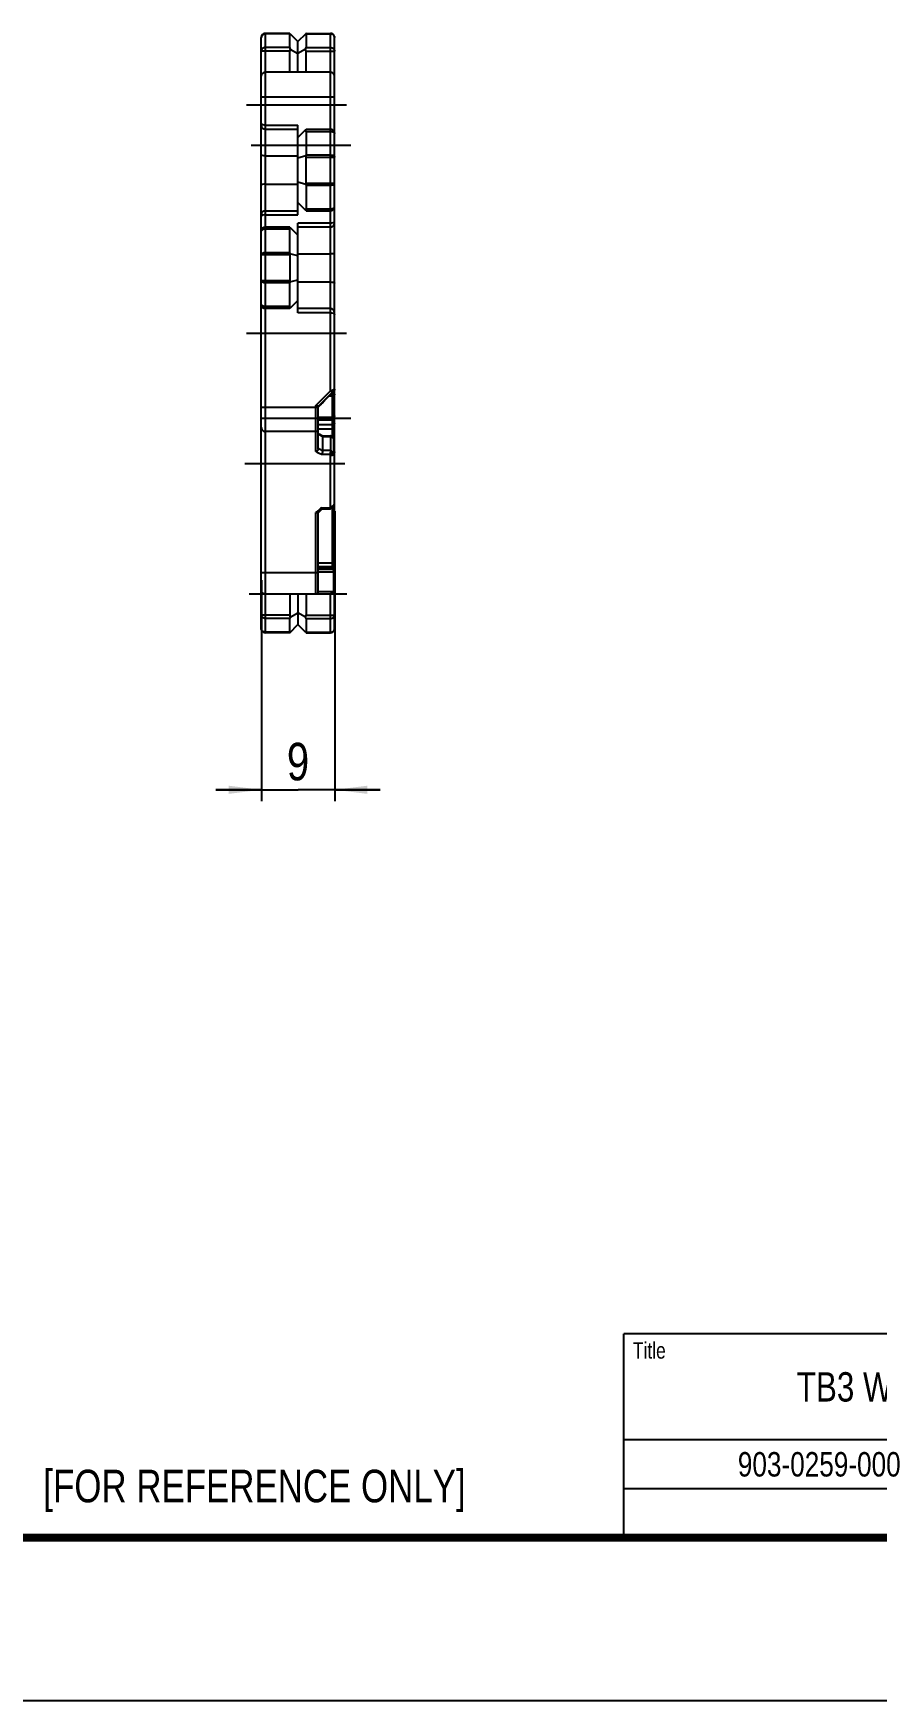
# Model space of a CAD drawing. Header units: millimetres. Extents: x 0 to 297, y 0 to 210.
# Drawn here: x 149.3 to 201, y 0 to 102.3 of the extents above; entities that cross this region are included whole.
import ezdxf

# ---------------------------------------------------------------- set-up
doc = ezdxf.new("R2010")
doc.units = ezdxf.units.MM
doc.header["$LTSCALE"] = 16.335
doc.linetypes.add('CENTER', pattern=[0.6, 0.375, -0.075, 0.075, -0.075])
doc.layers.get('0').update_dxf_attribs({"linetype": 'CONTINUOUS'})
for name, color, linetype in [('3_ALL_AXES', 7, 'CONTINUOUS'), ('7_ALL_FEATURES', 7, 'CONTINUOUS'), ('AXIS', 7, 'CONTINUOUS')]:
    doc.layers.add(name, color=color, linetype=linetype)
doc.styles.get("Standard").update_dxf_attribs({"font": 'txt', "width": 0.8})
doc.styles.add('TEXTSTYLE_3', font='txt_____.ttf', dxfattribs={"width": 0.5})
doc.dimstyles.new('DIMSTYLE_11', dxfattribs={"dimtxt": 2.3, "dimasz": 2, "dimexe": 0.7, "dimexo": 0.5, "dimgap": 0.575, "dimtad": 1, "dimlfac": 2, "dimdsep": 46, "dimtxsty": 'Standard', "dimblk": '_FILLED', "dimblk1": '_FILLED', "dimblk2": '_FILLED', "dimcen": 0.09, "dimadec": 0, "dimazin": 0, "dimtp": 0.2, "dimtm": 0.2, "dimtfac": 1, "dimtofl": 0, "dimtmove": 0, "dimatfit": 3, "dimldrblk": '_FILLED', "dimfxl": 1, "dimtolj": 1, "dimarcsym": 0})

# ---------------------------------------------------------------- blocks, each defined once
blk = doc.blocks.new('_FILLED')
at = {"color": 0, "linetype": 'ByBlock'}
blk.add_solid([(0, 0), (-1, 0.125), (-1, -0.125)], dxfattribs=at)
blk = doc.blocks.new('*D20')
at = {"color": 2, "linetype": 'Continuous'}
for p, q in [((167.76, 72.97), (167.76, 55.18)), ((163.26, 68.74), (163.26, 55.18)), ((163.26, 55.88), (160.46, 55.88)), ((160.46, 55.88), (165.51, 55.88)), ((170.56, 55.88), (165.51, 55.88)), ((167.76, 55.88), (170.56, 55.88))]:
    blk.add_line(p, q, dxfattribs=at)
at = {"color": 2, "linetype": 'Continuous', "xscale": 2, "yscale": 2, "zscale": 2}
blk.add_blockref('_FILLED', (163.26, 55.88), dxfattribs=at)
at = {"color": 2, "linetype": 'Continuous', "xscale": 2, "yscale": 2, "zscale": 2, "rotation": 180}
blk.add_blockref('_FILLED', (167.76, 55.88), dxfattribs=at)
at = {"color": 2, "linetype": 'Continuous', "insert": (165.51, 58.76), "char_height": 2.3, "width": 1.84, "attachment_point": 2, "line_spacing_factor": 0.9}
blk.add_mtext('9', dxfattribs=at)
blk = doc.blocks.new('*T22')
at = {"color": 2, "linetype": 'Continuous'}
for p, q in [((101.5, 12.5), (0, 12.5)), ((0, 0), (0, 12.5)), ((42, 0), (42, 12.5)), ((55, 0), (55, 12.5)), ((64.5, 0), (64.5, 12.5)), ((73.5, 0), (73.5, 12.5)), ((82.5, 0), (82.5, 12.5)), ((101.5, 0), (101.5, 12.5)), ((101.5, 8), (42, 8)), ((91.5, 0), (91.5, 8)), ((42, 6), (0, 6)), ((24, 0), (24, 6)), ((24, 3), (0, 3)), ((101.5, 0), (0, 0))]:
    blk.add_line(p, q, dxfattribs=at)
at = {"color": 7, "linetype": 'Continuous', "attachment_point": 2, "line_spacing_factor": 0.9}
for s, insert, char_height, width in [('TB3 Waffle Plate-IPL-01 ', (21, 10.15), 1.8, 69.12), ('903-0259-000 ', (12, 5.25), 1.5, 31.2), ('Oct-16-17', (33, 3.9), 1.8, 25.92)]:
    blk.add_mtext(s, dxfattribs=dict(at, insert=insert, char_height=char_height, width=width))
at = {"color": 7, "linetype": 'Continuous', "insert": (78, 4.9), "char_height": 1.8, "width": 10.8, "attachment_point": 2, "line_spacing_factor": 0.9, "style": 'TEXTSTYLE_3'}
blk.add_mtext('1 of 1', dxfattribs=at)

msp = doc.modelspace()

# ---------------------------------------------------------------- linework, layer by layer
at = {"color": 7, "linetype": 'Continuous'}
msp.add_line((0, 0), (297, 0), dxfattribs=at)
at = {"color": 7, "linetype": 'Continuous', "const_width": 0.5}
msp.add_lwpolyline([(10, 10), (287, 10)], dxfattribs=at)
at = {"layer": '3_ALL_AXES', "color": 7, "linetype": 'CENTER'}
for p, q in [((162.35511, 97.8985), (168.60511, 97.8985)), ((168.75308, 95.3985), (162.25511, 95.3985)), ((162.35511, 83.8985), (168.60511, 83.8985)), ((168.75511, 78.6485), (163.25511, 78.6485)), ((162.25511, 75.8985), (168.75511, 75.8985))]:
    msp.add_line(p, q, dxfattribs=at)
at = {"layer": '7_ALL_FEATURES', "color": 7, "linetype": 'Continuous'}
for p, q in [((163.25511, 65.76175), (163.25511, 102.03525)), ((163.50511, 65.51175), (163.50511, 102.28525)), ((165.00511, 102.28525), (163.50511, 102.28525)), ((165.00511, 102.25176), (163.50511, 102.25176)), ((165.00511, 101.41405), (163.50511, 101.41405)), ((165.00511, 101.41405), (165.00511, 102.25176)), ((165.01363, 102.27673), (165.50511, 101.78525)), ((165.03861, 101.32254), (165.50511, 101.0532)), ((165.50511, 101.78525), (166.0046, 102.28473)), ((165.50511, 99.8985), (165.50511, 101.78525)), ((165.97162, 101.32254), (165.50511, 101.0532)), ((166.00511, 102.28525), (167.50511, 102.28525)), ((166.00511, 102.25176), (166.00511, 101.41405)), ((166.00511, 102.25176), (167.50511, 102.25176)), ((166.00511, 101.41405), (167.50511, 101.41405)), ((167.50511, 80.35973), (167.50511, 102.28525)), ((167.75511, 80.45815), (167.75511, 102.03525)), ((165.00511, 101.19754), (163.25511, 101.19754)), ((165.00511, 99.8985), (165.00511, 101.19754)), ((166.00511, 99.8985), (166.00511, 101.19754)), ((166.00511, 101.19754), (167.75511, 101.19754)), ((167.50511, 99.8985), (163.50511, 99.8985)), ((163.25511, 98.3985), (167.75511, 98.3985)), ((163.50511, 96.6485), (165.50511, 96.6485)), ((163.50511, 96.3985), (165.50511, 96.3985)), ((165.50511, 91.1485), (165.50511, 96.6485)), ((165.50511, 95.8985), (166.00511, 96.3985)), ((166.00511, 96.3985), (167.50511, 96.3985)), ((166.00511, 96.2735), (166.00511, 94.82254)), ((166.00511, 96.2735), (167.50511, 96.2735)), ((163.50511, 94.76453), (165.50511, 94.76453)), ((165.9966, 94.76224), (165.50511, 94.63055)), ((166.00511, 94.82254), (167.50511, 94.82254)), ((166.00511, 93.09946), (166.00511, 94.69754)), ((166.00511, 94.69754), (167.75511, 94.69754)), ((165.50511, 93.16645), (165.9966, 93.03476)), ((166.00511, 93.09946), (167.75511, 93.09946)), ((163.50511, 93.03248), (165.50511, 93.03248)), ((166.00511, 92.97446), (166.00511, 91.5235)), ((166.00511, 92.97446), (167.50511, 92.97446)), ((163.50511, 91.3985), (165.50511, 91.3985)), ((163.50511, 91.1485), (165.50511, 91.1485)), ((166.00511, 91.3985), (165.50511, 91.8985)), ((166.00511, 91.5235), (167.50511, 91.5235)), ((166.00511, 91.3985), (167.50511, 91.3985)), ((165.00511, 90.3985), (163.50511, 90.3985)), ((165.00511, 90.2735), (163.50511, 90.2735)), ((165.00511, 90.3985), (165.50511, 89.8985)), ((165.00511, 88.82254), (165.00511, 90.2735)), ((165.50511, 85.1485), (165.50511, 90.6485)), ((167.50511, 90.6485), (165.50511, 90.6485)), ((167.50511, 90.3985), (165.50511, 90.3985)), ((165.00511, 88.69754), (163.25511, 88.69754)), ((165.00511, 88.82254), (163.50511, 88.82254)), ((165.00511, 88.69754), (165.00511, 87.09946)), ((165.50511, 88.63055), (165.01363, 88.76224)), ((165.50511, 88.76453), (167.50511, 88.76453)), ((165.00511, 87.09946), (163.25511, 87.09946)), ((165.00511, 86.97446), (163.50511, 86.97446)), ((165.00511, 85.5235), (165.00511, 86.97446)), ((165.01363, 87.03476), (165.50511, 87.16645)), ((165.50511, 87.03248), (167.50511, 87.03248)), ((165.00511, 85.5235), (163.50511, 85.5235)), ((165.00511, 85.3985), (163.50511, 85.3985)), ((165.50511, 85.8985), (165.00511, 85.3985)), ((167.50511, 85.3985), (165.50511, 85.3985)), ((167.50511, 85.1485), (165.50511, 85.1485)), ((166.60511, 79.45966), (167.50511, 80.35973)), ((166.75511, 79.39754), (167.61118, 80.25367)), ((167.60511, 80.03419), (167.40685, 80.03419)), ((167.50511, 80.35973), (167.61118, 80.25367)), ((167.60511, 80.23389), (167.60511, 77.52908)), ((167.61191, 80.24093), (167.71118, 80.34031)), ((167.71118, 80.3521), (167.71118, 80.34031)), ((167.71118, 80.34031), (167.71121, 80.34022)), ((167.75511, 65.76175), (167.75511, 80.44626)), ((163.25511, 79.35068), (166.75511, 79.35068)), ((166.60511, 76.62641), (166.60511, 79.45966)), ((166.75511, 79.35883), (166.85147, 79.46217)), ((166.75511, 76.78675), (166.75511, 79.3975)), ((166.60511, 77.86339), (163.50511, 77.86339)), ((167.60511, 78.71386), (166.75511, 78.71386)), ((167.60511, 78.55936), (166.75511, 78.55936)), ((166.75511, 78.29108), (167.60511, 78.29108)), ((166.75511, 78.02495), (167.60511, 78.02495)), ((166.76275, 77.68016), (166.753, 77.68542)), ((166.84995, 77.67089), (166.75516, 77.72245)), ((166.98588, 77.5959), (166.84995, 77.67089)), ((166.97721, 77.59809), (167.47728, 77.59809)), ((167.00511, 77.55415), (167.50511, 77.55415)), ((167.00511, 77.55415), (167.00511, 76.68473)), ((167.58001, 77.54325), (167.48582, 77.59593)), ((167.50511, 77.55415), (167.50511, 76.68473)), ((167.67934, 77.48708), (167.58001, 77.54325)), ((167.71118, 76.63755), (167.71118, 77.43173)), ((167.44298, 76.45101), (166.94298, 76.45101)), ((167.50511, 76.68473), (167.00511, 76.68473)), ((167.50511, 73.22988), (167.50511, 76.41783)), ((166.60511, 67.8985), (166.60511, 72.88109)), ((166.74456, 72.8791), (166.87723, 72.99746)), ((166.75511, 68.0485), (166.75511, 72.8791)), ((166.87723, 72.99746), (167.00124, 73.10687)), ((166.94298, 73.17648), (167.44298, 73.17648)), ((166.99718, 73.10526), (167.49689, 73.10526)), ((167.44298, 73.17648), (167.4738, 73.203)), ((167.4738, 73.203), (167.48939, 73.21639)), ((167.48939, 73.21639), (167.50511, 73.22988)), ((167.50135, 73.10697), (167.60356, 73.19627)), ((167.60511, 73.19627), (167.60511, 69.3985)), ((166.75511, 69.80411), (167.75511, 69.80412)), ((166.75511, 69.58759), (167.60511, 69.58759)), ((163.50511, 69.2037), (166.60511, 69.2037)), ((167.60511, 69.43199), (166.75511, 69.43199)), ((167.60511, 69.3985), (166.75511, 69.3985)), ((167.55502, 69.23696), (166.75511, 69.23616)), ((167.71118, 69.2371), (167.55502, 69.23696)), ((167.71118, 68.14639), (167.71118, 69.2371)), ((163.50511, 67.8985), (167.50511, 67.8985)), ((165.00511, 67.8985), (165.00511, 66.59946)), ((165.50511, 67.8985), (165.50511, 66.01175)), ((166.00511, 67.8985), (166.00511, 66.59946)), ((166.75511, 68.04713), (167.61118, 68.04722)), ((167.50511, 65.51175), (167.50511, 67.8985)), ((165.00511, 66.59946), (163.25511, 66.59946)), ((165.03861, 66.47446), (165.50511, 66.7438)), ((165.97162, 66.47446), (165.50511, 66.7438)), ((166.00511, 66.59946), (167.75511, 66.59946)), ((165.00511, 66.38296), (163.50511, 66.38296)), ((165.00511, 65.54524), (163.50511, 65.54524)), ((165.00511, 65.51175), (163.50511, 65.51175)), ((165.00511, 65.54524), (165.00511, 66.38296)), ((165.00563, 65.51227), (165.50511, 66.01175)), ((165.9966, 65.52027), (165.50511, 66.01175)), ((166.00511, 66.38296), (167.50511, 66.38296)), ((166.00511, 66.38296), (166.00511, 65.54524)), ((166.00511, 65.54524), (167.50511, 65.54524)), ((166.00511, 65.51175), (167.50511, 65.51175))]:
    msp.add_line(p, q, dxfattribs=at)
for points in [[(166.85147, 79.46217), (166.98783, 79.60544), (167.13677, 79.75936), (167.29657, 79.92256)], [(167.29657, 79.92256), (167.64289, 80.27186), (167.71115, 80.34017)], [(167.60359, 73.1963), (167.63257, 73.22364), (167.66409, 73.2587), (167.69191, 73.29558)], [(167.69191, 73.29558), (167.71544, 73.33347), (167.73409, 73.37182), (167.74733, 73.41066), (167.75426, 73.44976), (167.75511, 73.46821)]]:
    msp.add_lwpolyline(points, dxfattribs=at)
for centre, radius, start, end in [((163.50511, 102.03525), 0.25, 90, 180), ((167.50511, 102.03525), 0.25, 0, 90), ((163.50511, 99.6485), 0.25, 90, 180), ((167.50511, 99.6485), 0.25, 0, 90), ((163.50511, 96.6485), 0.25, 180, 270), ((167.50511, 96.1485), 0.25, 0, 90), ((163.50511, 91.1485), 0.25, 90, 180), ((167.50511, 91.6485), 0.25, 270, 360), ((163.50511, 90.1485), 0.25, 90, 180), ((167.50511, 90.6485), 0.25, 270, 360), ((163.50511, 85.6485), 0.25, 180, 270), ((167.50511, 85.1485), 0.25, 0, 90), ((176.14732, 70.68302), 12.78643, 136.8803439, 137.2688113), ((158.18779, 60.24855), 18.64532, 62.4386694, 62.6458524), ((156.57992, 58.79031), 21.45966, 61.4994845, 61.6725021), ((157.99957, 59.88907), 19.0511, 61.790011, 62.4370976), ((156.18867, 58.06983), 22.27951, 61.3111084, 61.4993596), ((156.03021, 57.77963), 22.61015, 61.1332561, 61.3118978), ((156.14299, 57.98421), 22.37655, 60.9597072, 61.1332399), ((156.51897, 57.76105), 22.63185, 60.8062991, 60.9594662), ((156.43711, 57.61453), 22.79969, 60.6566077, 60.8063034), ((156.35645, 57.47105), 22.96429, 60.5103316, 60.6566123), ((156.27701, 57.33058), 23.12567, 60.3674156, 60.5103356), ((167.60526, 77.35686), 0.14981, 0.047872, 60.4398029), ((167.6369, 77.32642), 0.12886, 47.4105347, 54.8038216), ((157.99686, 59.63109), 19.05106, 61.9925402, 63.137454), ((158.19433, 59.05842), 19.69872, 61.7929417, 61.9978163), ((158.27246, 59.4648), 19.53234, 61.4375874, 61.7912403), ((187.41594, 49.41984), 31.36114, 131.4282422, 131.5739822), ((187.35792, 49.48564), 31.2734, 131.1470471, 131.4283088), ((187.2785, 49.57652), 31.15271, 130.8792329, 131.1470448), ((187.21767, 49.64675), 31.05981, 130.7502424, 130.8791666), ((167.60489, 69.26008), 0.17191, 76.8791416, 89.9261663), ((167.60511, 69.2485), 0.15, 0, 90), ((163.50511, 68.1485), 0.25, 180, 270), ((166.60511, 68.0485), 0.15, 270, 360), ((167.50511, 68.1485), 0.25, 270, 360), ((163.50511, 65.76175), 0.25, 180, 270), ((167.50511, 65.76175), 0.25, 270, 360)]:
    msp.add_arc(centre, radius, start, end, dxfattribs=at)
for centre, major_axis, ratio, start_param, end_param in [((165.25511, 102.03525), (0.24148, -0.24148), 0.267949192, 3.141592654, 3.403392041), ((165.25511, 101.19754), (0.24148, -0.24148), 0.267949192, -2.879793266, -2.35619449), ((165.25511, 101.19754), (0, 0.25), 1, 1.047197551, 1.570796327), ((165.75511, 101.19754), (0.24148, 0.24148), 0.267949192, -0.785398163, -0.261799388), ((165.75511, 101.19754), (0, 0.25), 1, -1.570796327, -1.047197551), ((165.75511, 102.03525), (0.24148, 0.24148), 0.267949192, -0.261799388, 0), ((165.75511, 96.1485), (0.21651, 0.21651), 0.577350269, -0.523598776, 0), ((165.75511, 94.69754), (0.21651, 0.21651), 0.577350269, -0.785398163, -0.523598776), ((165.75511, 94.69754), (0.25, 0), 1, 0, 0.261799388), ((165.75511, 93.09946), (0, 0.25), 1, -1.832595715, -1.570796327), ((165.75511, 93.09946), (0.21651, -0.21651), 0.577350269, 0.523598776, 0.785398163), ((165.75511, 91.6485), (0.21651, -0.21651), 0.577350269, 6.283185307, 6.806784083), ((165.25511, 90.1485), (0.21651, -0.21651), 0.577350269, 3.141592654, 3.665191429), ((165.25511, 88.69754), (0.21651, -0.21651), 0.577350269, -2.617993878, -2.35619449), ((165.25511, 88.69754), (0, 0.25), 1, 1.308996939, 1.570796327), ((165.25511, 87.09946), (0.25, 0), 1, 3.141592654, 3.403392041), ((165.25511, 87.09946), (0.21651, 0.21651), 0.577350269, 2.35619449, 2.617993878), ((165.25511, 85.6485), (0.21651, 0.21651), 0.577350269, 2.617993878, 3.141592654), ((165.25511, 66.59946), (0, 0.25), 1, -4.71238898, -4.188790205), ((165.75511, 66.59946), (0, 0.25), 1, -2.094395102, -1.570796327), ((165.25511, 66.59946), (0.24148, 0.24148), 0.267949192, 2.35619449, 2.879793266), ((165.25511, 65.76175), (0.24148, 0.24148), 0.267949192, 2.879793266, 3.141592654), ((165.75511, 66.59946), (0.24148, -0.24148), 0.267949192, 0.261799388, 0.785398163), ((165.75511, 65.76175), (0.24148, -0.24148), 0.267949192, 6.283185307, 6.544984695)]:
    msp.add_ellipse(centre, major_axis=major_axis, ratio=ratio, start_param=start_param, end_param=end_param, dxfattribs=at)
for points, knots in [([(163.40925, 102.23521), (163.36611, 102.21969), (163.288, 102.16771), (163.25511, 102.07771), (163.25511, 102.03525)], [0, 0, 0, 0, 0.519213953, 1, 1, 1, 1]), ([(163.50511, 101.41405), (163.44251, 101.41405), (163.34521, 101.38149), (163.26899, 101.28453), (163.25511, 101.22588), (163.25511, 101.19754)], [0, 0, 0, 0, 0.519472724, 0.764860524, 1, 1, 1, 1]), ([(167.50511, 101.41405), (167.56772, 101.41405), (167.66501, 101.38149), (167.74123, 101.28453), (167.75511, 101.22588), (167.75511, 101.19754)], [0, 0, 0, 0, 0.519472724, 0.764860524, 1, 1, 1, 1]), ([(167.60098, 102.23521), (167.64412, 102.21969), (167.72223, 102.16771), (167.75511, 102.07771), (167.75511, 102.03525)], [0, 0, 0, 0, 0.519213953, 1, 1, 1, 1]), ([(163.50511, 96.6485), (163.45094, 96.6485), (163.37512, 96.65742), (163.29357, 96.69332), (163.26692, 96.71797), (163.2604, 96.73092)], [0, 0, 0, 0, 0.610117786, 0.836737285, 1, 1, 1, 1]), ([(167.50511, 96.2735), (167.53716, 96.2735), (167.59797, 96.26788), (167.67779, 96.24268), (167.73643, 96.20488), (167.75511, 96.16566), (167.75511, 96.1485)], [0, 0, 0, 0, 0.319601147, 0.603860836, 0.828863949, 1, 1, 1, 1]), ([(163.50511, 94.76453), (163.4453, 94.76453), (163.36415, 94.77241), (163.28101, 94.79731), (163.25511, 94.82109), (163.25511, 94.83151)], [0, 0, 0, 0, 0.669032561, 0.883388341, 1, 1, 1, 1]), ([(167.50511, 94.82254), (167.53716, 94.82254), (167.59797, 94.81692), (167.67779, 94.79172), (167.73643, 94.75392), (167.75511, 94.7147), (167.75511, 94.69754)], [0, 0, 0, 0, 0.319601147, 0.603860836, 0.828863949, 1, 1, 1, 1]), ([(167.50511, 92.97446), (167.53716, 92.97446), (167.59797, 92.98008), (167.67779, 93.00528), (167.73643, 93.04308), (167.75511, 93.0823), (167.75511, 93.09946)], [0, 0, 0, 0, 0.319601147, 0.603860836, 0.828863949, 1, 1, 1, 1]), ([(163.50511, 93.03248), (163.4453, 93.03248), (163.36415, 93.02459), (163.28101, 92.9997), (163.25511, 92.97591), (163.25511, 92.96549)], [0, 0, 0, 0, 0.669032561, 0.883388341, 1, 1, 1, 1]), ([(163.50511, 91.1485), (163.45094, 91.1485), (163.37512, 91.13958), (163.29357, 91.10369), (163.26692, 91.07903), (163.2604, 91.06608)], [0, 0, 0, 0, 0.610117786, 0.836737285, 1, 1, 1, 1]), ([(167.50511, 91.5235), (167.53716, 91.5235), (167.59797, 91.52912), (167.67779, 91.55432), (167.73643, 91.59212), (167.75511, 91.63134), (167.75511, 91.6485)], [0, 0, 0, 0, 0.319601147, 0.603860836, 0.828863949, 1, 1, 1, 1]), ([(163.50511, 90.2735), (163.47307, 90.2735), (163.41226, 90.26788), (163.33244, 90.24268), (163.2738, 90.20488), (163.25511, 90.16566), (163.25511, 90.1485)], [0, 0, 0, 0, 0.319601147, 0.603860836, 0.828863949, 1, 1, 1, 1]), ([(167.50511, 90.6485), (167.55929, 90.6485), (167.63511, 90.65742), (167.71665, 90.69332), (167.74331, 90.71797), (167.74983, 90.73092)], [0, 0, 0, 0, 0.610117786, 0.836737285, 1, 1, 1, 1]), ([(163.50511, 88.82254), (163.47307, 88.82254), (163.41226, 88.81692), (163.33244, 88.79172), (163.2738, 88.75392), (163.25511, 88.7147), (163.25511, 88.69754)], [0, 0, 0, 0, 0.319601147, 0.603860836, 0.828863949, 1, 1, 1, 1]), ([(167.50511, 88.76453), (167.56493, 88.76453), (167.64608, 88.77241), (167.72922, 88.79731), (167.75511, 88.82109), (167.75511, 88.83151)], [0, 0, 0, 0, 0.669032561, 0.883388341, 1, 1, 1, 1]), ([(163.50511, 86.97446), (163.47307, 86.97446), (163.41226, 86.98008), (163.33244, 87.00528), (163.2738, 87.04308), (163.25511, 87.0823), (163.25511, 87.09946)], [0, 0, 0, 0, 0.319601147, 0.603860836, 0.828863949, 1, 1, 1, 1]), ([(167.50511, 87.03248), (167.56493, 87.03248), (167.64608, 87.02459), (167.72922, 86.9997), (167.75511, 86.97591), (167.75511, 86.96549)], [0, 0, 0, 0, 0.669032561, 0.883388341, 1, 1, 1, 1]), ([(163.50511, 85.5235), (163.47307, 85.5235), (163.41226, 85.52912), (163.33244, 85.55432), (163.2738, 85.59212), (163.25511, 85.63134), (163.25511, 85.6485)], [0, 0, 0, 0, 0.319601147, 0.603860836, 0.828863949, 1, 1, 1, 1]), ([(167.50511, 85.1485), (167.55929, 85.1485), (167.63511, 85.13958), (167.71665, 85.10369), (167.74331, 85.07903), (167.74983, 85.06608)], [0, 0, 0, 0, 0.610117786, 0.836737285, 1, 1, 1, 1]), ([(166.81415, 79.42285), (166.87542, 79.4883), (167.13828, 79.76398), (167.40627, 80.03469), (167.61191, 80.24093)], [0, 0, 0, 0, 0.235366055, 1, 1, 1, 1]), ([(167.50511, 80.35973), (167.53599, 80.3721), (167.58111, 80.3901), (167.63892, 80.41307), (167.67654, 80.42798), (167.70785, 80.44022), (167.72978, 80.44895), (167.74256, 80.45358), (167.74951, 80.45662), (167.75227, 80.45682), (167.75511, 80.45859), (167.75511, 80.45815)], [0, 0, 0, 0, 0.371419048, 0.542259504, 0.694810281, 0.82260096, 0.91938043, 0.954399261, 0.979745765, 0.995019053, 1, 1, 1, 1]), ([(167.75511, 80.14026), (167.75511, 80.12622), (167.74591, 80.09608), (167.71107, 80.06138), (167.66188, 80.03932), (167.62441, 80.03419), (167.60511, 80.03419)], [0, 0, 0, 0, 0.209279875, 0.444592951, 0.712343261, 1, 1, 1, 1]), ([(167.61118, 80.25367), (167.62225, 80.26474), (167.6436, 80.28597), (167.66991, 80.31239), (167.68813, 80.3299), (167.70014, 80.34265), (167.70521, 80.34544), (167.71118, 80.35333), (167.71118, 80.3521)], [0, 0, 0, 0, 0.334761519, 0.647331907, 0.7841083, 0.897163646, 0.973783004, 1, 1, 1, 1]), ([(167.75511, 80.3899), (167.75511, 80.39074), (167.74976, 80.38906), (167.74768, 80.39019), (167.74522, 80.39023)], [0, 0, 0, 0, 0.254620393, 1, 1, 1, 1]), ([(166.67737, 79.42973), (166.6716, 79.43207), (166.6474, 79.44176), (166.62321, 79.45151), (166.60511, 79.45966)], [0, 0, 0, 0, 0.238742868, 1, 1, 1, 1]), ([(166.75511, 79.39752), (166.75511, 79.39809), (166.75226, 79.39862), (166.74892, 79.40061), (166.7417, 79.40309), (166.72835, 79.40862), (166.70648, 79.41771), (166.68786, 79.42548), (166.67737, 79.42973)], [0, 0, 0, 0, 0.020156507, 0.074410497, 0.161253841, 0.278904929, 0.596804623, 1, 1, 1, 1]), ([(167.75511, 78.81992), (167.75511, 78.80588), (167.74591, 78.77574), (167.71107, 78.74104), (167.66188, 78.71898), (167.62441, 78.71386), (167.60511, 78.71386)], [0, 0, 0, 0, 0.209279875, 0.444592951, 0.712343261, 1, 1, 1, 1]), ([(163.25511, 78.11127), (163.25511, 78.04795), (163.30897, 77.91576), (163.44141, 77.86339), (163.50511, 77.86339)], [0, 0, 0, 0, 0.498496528, 1, 1, 1, 1]), ([(166.60511, 77.86339), (166.64334, 77.86339), (166.72283, 77.89478), (166.75511, 77.97412), (166.75511, 78.01212)], [0, 0, 0, 0, 0.50150394, 1, 1, 1, 1]), ([(167.75511, 78.57273), (167.75511, 78.57143), (167.75015, 78.56909), (167.74235, 78.56721), (167.72815, 78.56491), (167.70134, 78.5622), (167.65956, 78.55995), (167.62423, 78.55936), (167.60511, 78.55936)], [0, 0, 0, 0, 0.025710209, 0.084318668, 0.176726258, 0.300326977, 0.622159434, 1, 1, 1, 1]), ([(167.75511, 78.3447), (167.75511, 78.32536), (167.71114, 78.30417), (167.66119, 78.29387), (167.62427, 78.29108), (167.60511, 78.29108)], [0, 0, 0, 0, 0.350351725, 0.652958239, 1, 1, 1, 1]), ([(167.75511, 77.91889), (167.75511, 77.93293), (167.74591, 77.96307), (167.71107, 77.99777), (167.66188, 78.01983), (167.62441, 78.02495), (167.60511, 78.02495)], [0, 0, 0, 0, 0.209279875, 0.444592951, 0.712343261, 1, 1, 1, 1]), ([(166.75511, 76.78655), (166.75511, 76.74895), (166.71598, 76.67258), (166.64391, 76.63416), (166.60511, 76.62641)], [0, 0, 0, 0, 0.487247127, 1, 1, 1, 1]), ([(167.00511, 77.55415), (167.00439, 77.55919), (167.00153, 77.57396), (166.99508, 77.59065), (166.98606, 77.59579)], [0, 0, 0, 0, 0.328871002, 1, 1, 1, 1]), ([(167.50511, 77.55415), (167.50432, 77.55918), (167.50135, 77.5739), (167.49511, 77.59065), (167.48612, 77.59579)], [0, 0, 0, 0, 0.32946848, 1, 1, 1, 1]), ([(167.75511, 77.35673), (167.75511, 77.36252), (167.75232, 77.38686), (167.73771, 77.40876), (167.72411, 77.42129)], [0, 0, 0, 0, 0.2385484, 1, 1, 1, 1]), ([(167.00511, 76.68473), (167.00942, 76.64224), (167.00007, 76.57628), (166.97268, 76.49949), (166.95428, 76.46415), (166.94298, 76.45101)], [0, 0, 0, 0, 0.521737848, 0.788347268, 1, 1, 1, 1]), ([(167.50511, 76.68473), (167.50827, 76.64209), (167.50018, 76.57626), (167.47286, 76.49934), (167.45447, 76.46395), (167.44298, 76.45101)], [0, 0, 0, 0, 0.522142912, 0.788657503, 1, 1, 1, 1]), ([(167.61118, 76.61998), (167.61685, 76.58115), (167.59461, 76.49993), (167.54046, 76.4361), (167.50511, 76.41783)], [0, 0, 0, 0, 0.496592645, 1, 1, 1, 1]), ([(167.50511, 76.41783), (167.53555, 76.41129), (167.59555, 76.40678), (167.67925, 76.42935), (167.74133, 76.4842), (167.75511, 76.53689), (167.75511, 76.56255)], [0, 0, 0, 0, 0.282386571, 0.536196244, 0.767253018, 1, 1, 1, 1]), ([(167.61118, 76.61998), (167.62209, 76.61404), (167.64326, 76.60492), (167.67443, 76.59948), (167.70436, 76.60802), (167.71118, 76.62806), (167.71118, 76.63755)], [0, 0, 0, 0, 0.303580055, 0.557231552, 0.768031734, 1, 1, 1, 1]), ([(167.71118, 76.63755), (167.72406, 76.62844), (167.74603, 76.60677), (167.75511, 76.57661), (167.75511, 76.56255)], [0, 0, 0, 0, 0.528927722, 1, 1, 1, 1]), ([(166.66502, 72.8663), (166.66015, 72.86695), (166.63984, 72.87034), (166.61992, 72.87591), (166.60511, 72.88109)], [0, 0, 0, 0, 0.23825491, 1, 1, 1, 1]), ([(166.74456, 72.8791), (166.74057, 72.87551), (166.71613, 72.86196), (166.6868, 72.86336), (166.66502, 72.8663)], [0, 0, 0, 0, 0.196052784, 1, 1, 1, 1]), ([(166.99703, 73.10516), (166.99313, 73.10511), (166.98368, 73.11174), (166.96508, 73.13503), (166.95258, 73.15898), (166.94298, 73.17648)], [0, 0, 0, 0, 0.128245639, 0.343478227, 1, 1, 1, 1]), ([(167.49698, 73.10528), (167.4931, 73.10528), (167.48371, 73.11182), (167.46472, 73.1348), (167.45234, 73.15885), (167.44298, 73.17648)], [0, 0, 0, 0, 0.12784279, 0.342599798, 1, 1, 1, 1]), ([(167.50113, 73.10676), (167.50056, 73.10628), (167.49924, 73.10551), (167.49773, 73.10528), (167.49698, 73.10528)], [0, 0, 0, 0, 0.499041266, 1, 1, 1, 1]), ([(167.50511, 73.22988), (167.51897, 73.21843), (167.54398, 73.20094), (167.5742, 73.18973), (167.58689, 73.19027)], [0, 0, 0, 0, 0.58596092, 1, 1, 1, 1]), ([(167.63959, 73.29981), (167.67121, 73.32293), (167.72288, 73.37016), (167.75504, 73.4377), (167.75511, 73.46822)], [0, 0, 0, 0, 0.562143425, 1, 1, 1, 1]), ([(167.74993, 69.49129), (167.74127, 69.51922), (167.69953, 69.57096), (167.63683, 69.58759), (167.60511, 69.58759)], [0, 0, 0, 0, 0.479731981, 1, 1, 1, 1]), ([(163.25511, 69.23616), (163.25511, 69.23351), (163.26221, 69.22748), (163.28612, 69.21962), (163.33729, 69.21103), (163.41401, 69.20518), (163.47321, 69.2037), (163.50511, 69.2037)], [0, 0, 0, 0, 0.031078521, 0.091560128, 0.307436452, 0.625775068, 1, 1, 1, 1]), ([(166.60511, 69.2037), (166.62423, 69.2037), (166.65899, 69.20455), (166.70772, 69.20822), (166.7344, 69.21324), (166.75511, 69.21863), (166.75511, 69.22318)], [0, 0, 0, 0, 0.374764965, 0.694549885, 0.910777773, 1, 1, 1, 1]), ([(167.68334, 69.35014), (167.67416, 69.3642), (167.65195, 69.38832), (167.61996, 69.3985), (167.60511, 69.3985)], [0, 0, 0, 0, 0.530851196, 1, 1, 1, 1]), ([(167.74993, 69.3357), (167.74303, 69.35797), (167.71404, 69.40032), (167.66833, 69.42183), (167.64392, 69.42751)], [0, 0, 0, 0, 0.482048303, 1, 1, 1, 1]), ([(167.71118, 69.2371), (167.71173, 69.2473), (167.71099, 69.28641), (167.69917, 69.32592), (167.68334, 69.35014)], [0, 0, 0, 0, 0.260944385, 1, 1, 1, 1]), ([(167.75511, 69.2485), (167.75511, 69.24708), (167.75052, 69.24408), (167.73659, 69.24033), (167.7221, 69.23828), (167.71118, 69.2371)], [0, 0, 0, 0, 0.092235983, 0.287954669, 1, 1, 1, 1]), ([(167.61118, 68.04722), (167.61106, 68.02804), (167.60578, 67.99085), (167.58364, 67.94207), (167.54904, 67.90759), (167.51908, 67.8985), (167.50511, 67.8985)], [0, 0, 0, 0, 0.287704065, 0.555302338, 0.790565123, 1, 1, 1, 1]), ([(167.61118, 68.04722), (167.634, 68.04723), (167.68646, 68.06519), (167.71118, 68.11845), (167.71118, 68.14639)], [0, 0, 0, 0, 0.44958213, 1, 1, 1, 1]), ([(167.71118, 68.14639), (167.7174, 68.14651), (167.72786, 68.14701), (167.74273, 68.14672), (167.74908, 68.14853), (167.75511, 68.14752), (167.75511, 68.1485)], [0, 0, 0, 0, 0.423673688, 0.738945695, 0.93317101, 1, 1, 1, 1]), ([(163.50511, 66.38296), (163.44251, 66.38296), (163.34521, 66.41551), (163.26899, 66.51247), (163.25511, 66.57113), (163.25511, 66.59946)], [0, 0, 0, 0, 0.519472724, 0.764860524, 1, 1, 1, 1]), ([(167.50511, 66.38296), (167.56771, 66.38296), (167.66501, 66.41552), (167.74123, 66.51247), (167.75511, 66.57113), (167.75511, 66.59946)], [0, 0, 0, 0, 0.519465557, 0.764852095, 1, 1, 1, 1]), ([(163.40925, 65.56179), (163.36611, 65.57731), (163.288, 65.62929), (163.25511, 65.7193), (163.25511, 65.76175)], [0, 0, 0, 0, 0.519213953, 1, 1, 1, 1]), ([(167.60098, 65.56179), (167.64412, 65.57731), (167.72223, 65.62929), (167.75511, 65.7193), (167.75511, 65.76175)], [0, 0, 0, 0, 0.519213953, 1, 1, 1, 1])]:
    msp.add_open_spline(points, degree=3, knots=knots, dxfattribs=at)
for points in [[(163.50511, 102.25176), (163.47269, 102.25176), (163.43976, 102.24618), (163.40925, 102.23521)], [(167.50511, 102.25176), (167.53754, 102.25176), (167.57046, 102.24618), (167.60098, 102.23521)], [(163.2604, 96.73092), (163.25713, 96.73741), (163.25511, 96.74479), (163.25511, 96.75205)], [(163.2604, 91.06608), (163.25713, 91.05959), (163.25511, 91.05221), (163.25511, 91.04495)], [(167.74983, 90.73092), (167.75309, 90.73741), (167.75511, 90.74479), (167.75511, 90.75205)], [(167.74983, 85.06608), (167.75309, 85.05959), (167.75511, 85.05221), (167.75511, 85.04495)], [(167.75511, 80.45815), (167.75511, 80.41988), (167.73824, 80.37915), (167.71118, 80.3521)], [(167.71118, 80.34031), (167.73823, 80.36733), (167.75511, 80.40803), (167.75511, 80.44626)], [(167.48612, 77.59579), (167.48349, 77.59729), (167.48036, 77.59813), (167.47733, 77.59812)], [(167.69271, 77.47627), (167.68886, 77.48055), (167.68429, 77.48428), (167.67929, 77.48712)], [(167.70464, 77.45698), (167.70173, 77.46395), (167.69776, 77.47064), (167.69271, 77.47627)], [(167.71118, 77.43173), (167.71009, 77.44035), (167.708, 77.44896), (167.70464, 77.45698)], [(167.50511, 73.22988), (167.5529, 73.24629), (167.59881, 73.26999), (167.63959, 73.29981)], [(167.58689, 73.19027), (167.59269, 73.19052), (167.59891, 73.19229), (167.60332, 73.19607)], [(167.75511, 69.45768), (167.75511, 69.46902), (167.75329, 69.48046), (167.74993, 69.49129)], [(167.75511, 69.30209), (167.75511, 69.31343), (167.75329, 69.32487), (167.74993, 69.3357)], [(163.50511, 65.54524), (163.47269, 65.54524), (163.43976, 65.55082), (163.40925, 65.56179)], [(167.50511, 65.54524), (167.53754, 65.54524), (167.57046, 65.55082), (167.60098, 65.56179)]]:
    msp.add_open_spline(points, degree=3, dxfattribs=at)
at = {"layer": 'AXIS', "color": 7, "linetype": 'CENTER'}
msp.add_line((162.50511, 67.8985), (168.50511, 67.8985), dxfattribs=at)

# ---------------------------------------------------------------- block references
msp.add_blockref('*T22', (185.5, 10))

# ---------------------------------------------------------------- texts
at = {"color": 7, "linetype": 'Continuous', "attachment_point": 1, "line_spacing_factor": 0.9}
for s, insert, char_height, width in [('Title', (186.05856, 21.98256), 1, 4), ('[FOR REFERENCE ONLY]', (149.88138, 14.16776), 2, 32)]:
    msp.add_mtext(s, dxfattribs=dict(at, insert=insert, char_height=char_height, width=width))

# ---------------------------------------------------------------- dimensions: what is measured, and where the dimension line sits
at = {"color": 2, "linetype": 'Continuous'}
dim = msp.add_linear_dim(base=(167.75511, 55.88289), p1=(163.25511, 69.23616), p2=(167.75511, 73.46844), dimstyle='DIMSTYLE_11', dxfattribs=at)
dim.commit()
dim.dimension.update_dxf_attribs({"geometry": '*D20', "text_midpoint": (165.50512, 55.88289), "dimtype": 160})

doc.saveas('drawing.dxf')
